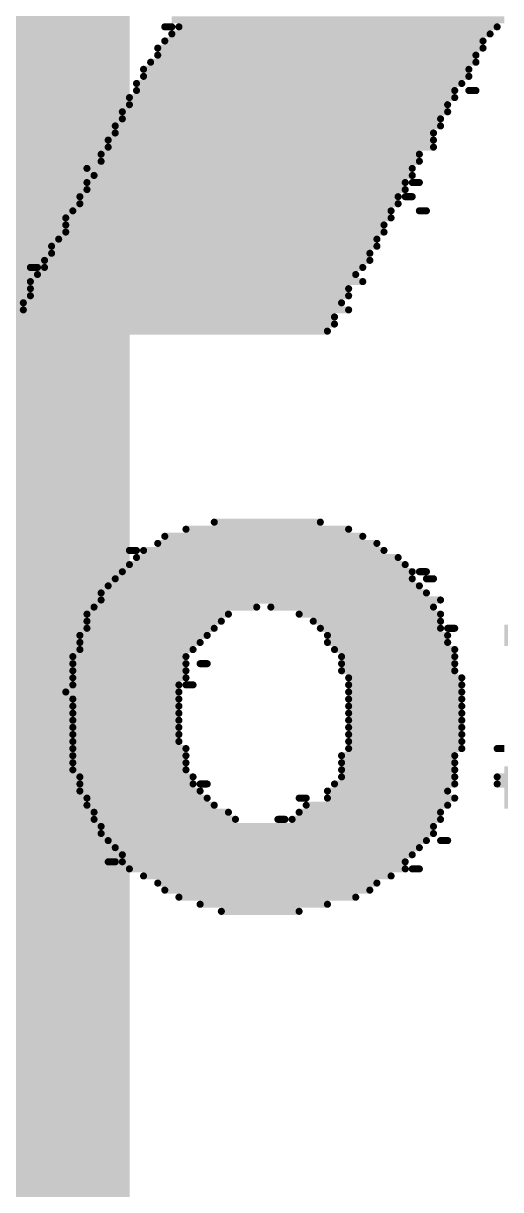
# Model space of a CAD drawing. Header units: inches. Extents: x 0 to 446, y -21 to 70.
# Drawn here: x 20.353 to 22.068, y 48.425 to 52.612 of the extents above; entities that cross this region are included whole.
import ezdxf

# ---------------------------------------------------------------- set-up
doc = ezdxf.new("R2010")
doc.units = ezdxf.units.IN
doc.layers.add('Bottom Overlay', color=54, linetype='Continuous')
doc.layers.add('Top Layer', color=1, linetype='Continuous')

msp = doc.modelspace()

# ---------------------------------------------------------------- hatches: boundary and pattern name
at = {"layer": 'Top Layer'}
msp.add_hatch(color=1, dxfattribs=at).paths.add_polyline_path([(11.8999, 10.6627), (20.7353, 10.6627), (20.7353, 56.4031), (11.8999, 56.4031)])

# ---------------------------------------------------------------- linework, layer by layer
at = {"layer": 'Bottom Overlay'}
for points in [[(20.8864, 52.6249, 0.0254, 0.0254, 0), (22.0802, 52.6249, 0.0254, 0.0254, 0)], [(20.861, 52.5995, 0.0254, 0.0254, 0), (20.8864, 52.5995, 0.0254, 0.0254, 0)], [(20.8864, 52.5741, 0.0254, 0.0254, 0), (22.0294, 52.5741, 0.0254, 0.0254, 0)], [(20.9118, 52.5995, 0.0254, 0.0254, 0), (22.0548, 52.5995, 0.0254, 0.0254, 0)], [(20.861, 52.5487, 0.0254, 0.0254, 0), (22.004, 52.5487, 0.0254, 0.0254, 0)], [(20.8356, 52.5233, 0.0254, 0.0254, 0), (22.004, 52.5233, 0.0254, 0.0254, 0)], [(20.8356, 52.4979, 0.0254, 0.0254, 0), (21.9786, 52.4979, 0.0254, 0.0254, 0)], [(20.8102, 52.4725, 0.0254, 0.0254, 0), (21.9786, 52.4725, 0.0254, 0.0254, 0)], [(20.7848, 52.4471, 0.0254, 0.0254, 0), (21.9532, 52.4471, 0.0254, 0.0254, 0)], [(20.7848, 52.4217, 0.0254, 0.0254, 0), (21.9532, 52.4217, 0.0254, 0.0254, 0)], [(20.7594, 52.3963, 0.0254, 0.0254, 0), (21.9278, 52.3963, 0.0254, 0.0254, 0)], [(20.7594, 52.3709, 0.0254, 0.0254, 0), (21.9024, 52.3709, 0.0254, 0.0254, 0)], [(21.9532, 52.3709, 0.0254, 0.0254, 0), (21.9786, 52.3709, 0.0254, 0.0254, 0)], [(20.734, 52.3455, 0.0254, 0.0254, 0), (21.9024, 52.3455, 0.0254, 0.0254, 0)], [(20.7086, 52.2947, 0.0254, 0.0254, 0), (21.877, 52.2947, 0.0254, 0.0254, 0)], [(20.734, 52.3201, 0.0254, 0.0254, 0), (21.877, 52.3201, 0.0254, 0.0254, 0)], [(20.6832, 52.2439, 0.0254, 0.0254, 0), (21.8516, 52.2439, 0.0254, 0.0254, 0)], [(20.7086, 52.2693, 0.0254, 0.0254, 0), (21.8516, 52.2693, 0.0254, 0.0254, 0)], [(20.6832, 52.2185, 0.0254, 0.0254, 0), (21.8262, 52.2185, 0.0254, 0.0254, 0)], [(20.6578, 52.1931, 0.0254, 0.0254, 0), (21.8262, 52.1931, 0.0254, 0.0254, 0)], [(20.6578, 52.1677, 0.0254, 0.0254, 0), (21.8262, 52.1677, 0.0254, 0.0254, 0)], [(20.6324, 52.1423, 0.0254, 0.0254, 0), (21.7754, 52.1423, 0.0254, 0.0254, 0)], [(20.6324, 52.1169, 0.0254, 0.0254, 0), (21.7754, 52.1169, 0.0254, 0.0254, 0)], [(20.5816, 52.0915, 0.0254, 0.0254, 0), (21.75, 52.0915, 0.0254, 0.0254, 0)], [(20.5816, 52.0407, 0.0254, 0.0254, 0), (21.7246, 52.0407, 0.0254, 0.0254, 0)], [(20.607, 52.0661, 0.0254, 0.0254, 0), (21.75, 52.0661, 0.0254, 0.0254, 0)], [(21.75, 52.0407, 0.0254, 0.0254, 0), (21.7754, 52.0407, 0.0254, 0.0254, 0)], [(20.5562, 51.9899, 0.0254, 0.0254, 0), (21.6992, 51.9899, 0.0254, 0.0254, 0)], [(20.5816, 52.0153, 0.0254, 0.0254, 0), (21.7246, 52.0153, 0.0254, 0.0254, 0)], [(21.7246, 51.9899, 0.0254, 0.0254, 0), (21.75, 51.9899, 0.0254, 0.0254, 0)], [(20.5562, 51.9645, 0.0254, 0.0254, 0), (21.6992, 51.9645, 0.0254, 0.0254, 0)], [(20.5054, 51.9137, 0.0254, 0.0254, 0), (21.6738, 51.9137, 0.0254, 0.0254, 0)], [(20.5308, 51.9391, 0.0254, 0.0254, 0), (21.6738, 51.9391, 0.0254, 0.0254, 0)], [(21.7754, 51.9391, 0.0254, 0.0254, 0), (21.8008, 51.9391, 0.0254, 0.0254, 0)], [(20.5054, 51.8883, 0.0254, 0.0254, 0), (21.6484, 51.8883, 0.0254, 0.0254, 0)], [(20.5054, 51.8629, 0.0254, 0.0254, 0), (21.6484, 51.8629, 0.0254, 0.0254, 0)], [(20.48, 51.8375, 0.0254, 0.0254, 0), (21.623, 51.8375, 0.0254, 0.0254, 0)], [(20.4546, 51.8121, 0.0254, 0.0254, 0), (21.623, 51.8121, 0.0254, 0.0254, 0)], [(20.4546, 51.7867, 0.0254, 0.0254, 0), (21.5976, 51.7867, 0.0254, 0.0254, 0)], [(20.4292, 51.7613, 0.0254, 0.0254, 0), (21.5976, 51.7613, 0.0254, 0.0254, 0)], [(20.3784, 51.7359, 0.0254, 0.0254, 0), (20.4038, 51.7359, 0.0254, 0.0254, 0)], [(20.4038, 51.7105, 0.0254, 0.0254, 0), (21.5468, 51.7105, 0.0254, 0.0254, 0)], [(20.4292, 51.7359, 0.0254, 0.0254, 0), (21.5722, 51.7359, 0.0254, 0.0254, 0)], [(20.3784, 51.6851, 0.0254, 0.0254, 0), (21.5722, 51.6851, 0.0254, 0.0254, 0)], [(20.3784, 51.6597, 0.0254, 0.0254, 0), (21.5214, 51.6597, 0.0254, 0.0254, 0)], [(20.3784, 51.6343, 0.0254, 0.0254, 0), (21.5214, 51.6343, 0.0254, 0.0254, 0)], [(20.353, 51.6089, 0.0254, 0.0254, 0), (21.496, 51.6089, 0.0254, 0.0254, 0)], [(20.353, 51.5835, 0.0254, 0.0254, 0), (21.5214, 51.5835, 0.0254, 0.0254, 0)], [(20.3276, 51.5581, 0.0254, 0.0254, 0), (21.4706, 51.5581, 0.0254, 0.0254, 0)], [(20.3276, 51.5327, 0.0254, 0.0254, 0), (21.4706, 51.5327, 0.0254, 0.0254, 0)], [(20.3276, 51.5073, 0.0254, 0.0254, 0), (21.4452, 51.5073, 0.0254, 0.0254, 0)], [(21.0388, 50.8215, 0.0254, 0.0254, 0), (21.4198, 50.8215, 0.0254, 0.0254, 0)], [(20.9372, 50.7961, 0.0254, 0.0254, 0), (21.5214, 50.7961, 0.0254, 0.0254, 0)], [(20.8356, 50.7453, 0.0254, 0.0254, 0), (21.623, 50.7453, 0.0254, 0.0254, 0)], [(20.861, 50.7707, 0.0254, 0.0254, 0), (21.5722, 50.7707, 0.0254, 0.0254, 0)], [(20.734, 50.7199, 0.0254, 0.0254, 0), (20.7594, 50.7199, 0.0254, 0.0254, 0)], [(20.7594, 50.6945, 0.0254, 0.0254, 0), (21.6992, 50.6945, 0.0254, 0.0254, 0)], [(20.7848, 50.7199, 0.0254, 0.0254, 0), (21.6484, 50.7199, 0.0254, 0.0254, 0)], [(20.734, 50.6691, 0.0254, 0.0254, 0), (21.7246, 50.6691, 0.0254, 0.0254, 0)], [(20.6832, 50.6183, 0.0254, 0.0254, 0), (21.75, 50.6183, 0.0254, 0.0254, 0)], [(20.7086, 50.6437, 0.0254, 0.0254, 0), (21.75, 50.6437, 0.0254, 0.0254, 0)], [(21.7754, 50.6437, 0.0254, 0.0254, 0), (21.8008, 50.6437, 0.0254, 0.0254, 0)], [(21.8008, 50.6183, 0.0254, 0.0254, 0), (21.8262, 50.6183, 0.0254, 0.0254, 0)], [(20.6324, 50.5675, 0.0254, 0.0254, 0), (21.8008, 50.5675, 0.0254, 0.0254, 0)], [(20.6578, 50.5929, 0.0254, 0.0254, 0), (21.7754, 50.5929, 0.0254, 0.0254, 0)], [(20.6324, 50.5421, 0.0254, 0.0254, 0), (21.8516, 50.5421, 0.0254, 0.0254, 0)], [(20.5816, 50.4913, 0.0254, 0.0254, 0), (21.0896, 50.4913, 0.0254, 0.0254, 0)], [(20.607, 50.5167, 0.0254, 0.0254, 0), (21.1912, 50.5167, 0.0254, 0.0254, 0)], [(21.242, 50.5167, 0.0254, 0.0254, 0), (21.8262, 50.5167, 0.0254, 0.0254, 0)], [(21.3436, 50.4913, 0.0254, 0.0254, 0), (21.8516, 50.4913, 0.0254, 0.0254, 0)], [(20.5816, 50.4659, 0.0254, 0.0254, 0), (21.0642, 50.4659, 0.0254, 0.0254, 0)], [(20.5816, 50.4405, 0.0254, 0.0254, 0), (21.0388, 50.4405, 0.0254, 0.0254, 0)], [(21.3944, 50.4659, 0.0254, 0.0254, 0), (21.8516, 50.4659, 0.0254, 0.0254, 0)], [(21.4198, 50.4405, 0.0254, 0.0254, 0), (21.8516, 50.4405, 0.0254, 0.0254, 0)], [(21.877, 50.4405, 0.0254, 0.0254, 0), (21.9024, 50.4405, 0.0254, 0.0254, 0)], [(22.0802, 50.4405, 0.0254, 0.0254, 0), (22.4866, 50.4405, 0.0254, 0.0254, 0)], [(20.5562, 50.4151, 0.0254, 0.0254, 0), (21.0134, 50.4151, 0.0254, 0.0254, 0)], [(21.4452, 50.4151, 0.0254, 0.0254, 0), (21.877, 50.4151, 0.0254, 0.0254, 0)], [(22.0802, 50.4151, 0.0254, 0.0254, 0), (22.4866, 50.4151, 0.0254, 0.0254, 0)], [(20.5562, 50.3897, 0.0254, 0.0254, 0), (20.988, 50.3897, 0.0254, 0.0254, 0)], [(20.5562, 50.3643, 0.0254, 0.0254, 0), (20.9626, 50.3643, 0.0254, 0.0254, 0)], [(21.4452, 50.3897, 0.0254, 0.0254, 0), (21.877, 50.3897, 0.0254, 0.0254, 0)], [(21.4706, 50.3643, 0.0254, 0.0254, 0), (21.9024, 50.3643, 0.0254, 0.0254, 0)], [(22.0802, 50.3897, 0.0254, 0.0254, 0), (22.4866, 50.3897, 0.0254, 0.0254, 0)], [(20.5308, 50.3389, 0.0254, 0.0254, 0), (20.9372, 50.3389, 0.0254, 0.0254, 0)], [(20.5308, 50.3135, 0.0254, 0.0254, 0), (20.9372, 50.3135, 0.0254, 0.0254, 0)], [(20.988, 50.3135, 0.0254, 0.0254, 0), (21.0134, 50.3135, 0.0254, 0.0254, 0)], [(21.496, 50.3389, 0.0254, 0.0254, 0), (21.9024, 50.3389, 0.0254, 0.0254, 0)], [(21.496, 50.3135, 0.0254, 0.0254, 0), (21.9024, 50.3135, 0.0254, 0.0254, 0)], [(20.5308, 50.2881, 0.0254, 0.0254, 0), (20.9372, 50.2881, 0.0254, 0.0254, 0)], [(21.496, 50.2881, 0.0254, 0.0254, 0), (21.9024, 50.2881, 0.0254, 0.0254, 0)], [(20.5308, 50.2627, 0.0254, 0.0254, 0), (20.9372, 50.2627, 0.0254, 0.0254, 0)], [(20.5308, 50.2373, 0.0254, 0.0254, 0), (20.9118, 50.2373, 0.0254, 0.0254, 0)], [(20.9372, 50.2373, 0.0254, 0.0254, 0), (20.9626, 50.2373, 0.0254, 0.0254, 0)], [(21.5214, 50.2627, 0.0254, 0.0254, 0), (21.9278, 50.2627, 0.0254, 0.0254, 0)], [(21.5214, 50.2373, 0.0254, 0.0254, 0), (21.9278, 50.2373, 0.0254, 0.0254, 0)], [(20.5054, 50.2119, 0.0254, 0.0254, 0), (20.9118, 50.2119, 0.0254, 0.0254, 0)], [(21.5214, 50.2119, 0.0254, 0.0254, 0), (21.9278, 50.2119, 0.0254, 0.0254, 0)], [(20.5308, 50.1865, 0.0254, 0.0254, 0), (20.9118, 50.1865, 0.0254, 0.0254, 0)], [(20.5308, 50.1611, 0.0254, 0.0254, 0), (20.9118, 50.1611, 0.0254, 0.0254, 0)], [(21.5214, 50.1865, 0.0254, 0.0254, 0), (21.9278, 50.1865, 0.0254, 0.0254, 0)], [(21.5214, 50.1611, 0.0254, 0.0254, 0), (21.9278, 50.1611, 0.0254, 0.0254, 0)], [(20.5308, 50.1357, 0.0254, 0.0254, 0), (20.9118, 50.1357, 0.0254, 0.0254, 0)], [(20.5308, 50.1103, 0.0254, 0.0254, 0), (20.9118, 50.1103, 0.0254, 0.0254, 0)], [(21.5214, 50.1357, 0.0254, 0.0254, 0), (21.9278, 50.1357, 0.0254, 0.0254, 0)], [(21.5214, 50.1103, 0.0254, 0.0254, 0), (21.9278, 50.1103, 0.0254, 0.0254, 0)], [(20.5308, 50.0849, 0.0254, 0.0254, 0), (20.9118, 50.0849, 0.0254, 0.0254, 0)], [(21.5214, 50.0849, 0.0254, 0.0254, 0), (21.9278, 50.0849, 0.0254, 0.0254, 0)], [(20.5308, 50.0595, 0.0254, 0.0254, 0), (20.9118, 50.0595, 0.0254, 0.0254, 0)], [(20.5308, 50.0341, 0.0254, 0.0254, 0), (20.9118, 50.0341, 0.0254, 0.0254, 0)], [(21.5214, 50.0595, 0.0254, 0.0254, 0), (21.9278, 50.0595, 0.0254, 0.0254, 0)], [(21.5214, 50.0341, 0.0254, 0.0254, 0), (21.9278, 50.0341, 0.0254, 0.0254, 0)], [(20.5308, 50.0087, 0.0254, 0.0254, 0), (20.9372, 50.0087, 0.0254, 0.0254, 0)], [(20.5308, 49.9833, 0.0254, 0.0254, 0), (20.9372, 49.9833, 0.0254, 0.0254, 0)], [(21.496, 49.9833, 0.0254, 0.0254, 0), (21.9024, 49.9833, 0.0254, 0.0254, 0)], [(21.5214, 50.0087, 0.0254, 0.0254, 0), (21.9278, 50.0087, 0.0254, 0.0254, 0)], [(22.0548, 50.0087, 0.0254, 0.0254, 0), (22.0802, 50.0087, 0.0254, 0.0254, 0)], [(20.5308, 49.9579, 0.0254, 0.0254, 0), (20.9372, 49.9579, 0.0254, 0.0254, 0)], [(21.496, 49.9579, 0.0254, 0.0254, 0), (21.9024, 49.9579, 0.0254, 0.0254, 0)], [(20.5308, 49.9325, 0.0254, 0.0254, 0), (20.9372, 49.9325, 0.0254, 0.0254, 0)], [(20.5562, 49.9071, 0.0254, 0.0254, 0), (20.9626, 49.9071, 0.0254, 0.0254, 0)], [(21.496, 49.9325, 0.0254, 0.0254, 0), (21.9024, 49.9325, 0.0254, 0.0254, 0)], [(21.496, 49.9071, 0.0254, 0.0254, 0), (21.9024, 49.9071, 0.0254, 0.0254, 0)], [(22.0548, 49.9071, 0.0254, 0.0254, 0), (22.4612, 49.9071, 0.0254, 0.0254, 0)], [(22.0802, 49.9325, 0.0254, 0.0254, 0), (22.4612, 49.9325, 0.0254, 0.0254, 0)], [(20.5562, 49.8817, 0.0254, 0.0254, 0), (20.9626, 49.8817, 0.0254, 0.0254, 0)], [(20.5562, 49.8563, 0.0254, 0.0254, 0), (20.988, 49.8563, 0.0254, 0.0254, 0)], [(20.988, 49.8817, 0.0254, 0.0254, 0), (21.0134, 49.8817, 0.0254, 0.0254, 0)], [(21.4452, 49.8563, 0.0254, 0.0254, 0), (21.877, 49.8563, 0.0254, 0.0254, 0)], [(21.4706, 49.8817, 0.0254, 0.0254, 0), (21.9024, 49.8817, 0.0254, 0.0254, 0)], [(22.0548, 49.8817, 0.0254, 0.0254, 0), (22.4866, 49.8817, 0.0254, 0.0254, 0)], [(22.0802, 49.8563, 0.0254, 0.0254, 0), (22.512, 49.8563, 0.0254, 0.0254, 0)], [(20.5816, 49.8309, 0.0254, 0.0254, 0), (21.0134, 49.8309, 0.0254, 0.0254, 0)], [(21.3436, 49.8309, 0.0254, 0.0254, 0), (21.369, 49.8309, 0.0254, 0.0254, 0)], [(21.4452, 49.8309, 0.0254, 0.0254, 0), (21.9024, 49.8309, 0.0254, 0.0254, 0)], [(22.0802, 49.8309, 0.0254, 0.0254, 0), (22.512, 49.8309, 0.0254, 0.0254, 0)], [(20.5816, 49.8055, 0.0254, 0.0254, 0), (21.0388, 49.8055, 0.0254, 0.0254, 0)], [(20.607, 49.7801, 0.0254, 0.0254, 0), (21.0896, 49.7801, 0.0254, 0.0254, 0)], [(21.3436, 49.7801, 0.0254, 0.0254, 0), (21.8516, 49.7801, 0.0254, 0.0254, 0)], [(21.369, 49.8055, 0.0254, 0.0254, 0), (21.877, 49.8055, 0.0254, 0.0254, 0)], [(22.0802, 49.8055, 0.0254, 0.0254, 0), (22.512, 49.8055, 0.0254, 0.0254, 0)], [(20.607, 49.7547, 0.0254, 0.0254, 0), (21.115, 49.7547, 0.0254, 0.0254, 0)], [(20.6324, 49.7293, 0.0254, 0.0254, 0), (21.8262, 49.7293, 0.0254, 0.0254, 0)], [(21.2674, 49.7547, 0.0254, 0.0254, 0), (21.2928, 49.7547, 0.0254, 0.0254, 0)], [(21.3182, 49.7547, 0.0254, 0.0254, 0), (21.8516, 49.7547, 0.0254, 0.0254, 0)], [(20.6324, 49.7039, 0.0254, 0.0254, 0), (21.8262, 49.7039, 0.0254, 0.0254, 0)], [(20.6578, 49.6785, 0.0254, 0.0254, 0), (21.8008, 49.6785, 0.0254, 0.0254, 0)], [(20.6832, 49.6531, 0.0254, 0.0254, 0), (21.7754, 49.6531, 0.0254, 0.0254, 0)], [(21.8516, 49.6785, 0.0254, 0.0254, 0), (21.877, 49.6785, 0.0254, 0.0254, 0)], [(20.6578, 49.6023, 0.0254, 0.0254, 0), (20.6832, 49.6023, 0.0254, 0.0254, 0)], [(20.7086, 49.6277, 0.0254, 0.0254, 0), (21.75, 49.6277, 0.0254, 0.0254, 0)], [(20.7086, 49.6023, 0.0254, 0.0254, 0), (21.7246, 49.6023, 0.0254, 0.0254, 0)], [(20.734, 49.5769, 0.0254, 0.0254, 0), (21.7246, 49.5769, 0.0254, 0.0254, 0)], [(21.75, 49.5769, 0.0254, 0.0254, 0), (21.7754, 49.5769, 0.0254, 0.0254, 0)], [(20.7848, 49.5515, 0.0254, 0.0254, 0), (21.6738, 49.5515, 0.0254, 0.0254, 0)], [(20.8356, 49.5261, 0.0254, 0.0254, 0), (21.623, 49.5261, 0.0254, 0.0254, 0)], [(20.861, 49.5007, 0.0254, 0.0254, 0), (21.5976, 49.5007, 0.0254, 0.0254, 0)], [(20.9118, 49.4753, 0.0254, 0.0254, 0), (21.5468, 49.4753, 0.0254, 0.0254, 0)], [(20.988, 49.4499, 0.0254, 0.0254, 0), (21.4452, 49.4499, 0.0254, 0.0254, 0)], [(21.0642, 49.4245, 0.0254, 0.0254, 0), (21.3436, 49.4245, 0.0254, 0.0254, 0)]]:
    msp.add_lwpolyline(points, format="xyseb", dxfattribs=at)
for points in [[(20.8547, 52.5995, 0.0127, 0.0127, 1), (20.8674, 52.5995, 0.0127, 0.0127, 1)], [(20.8801, 52.5995, 0.0127, 0.0127, 1), (20.8928, 52.5995, 0.0127, 0.0127, 1)], [(20.8801, 52.5741, 0.0127, 0.0127, 1), (20.8928, 52.5741, 0.0127, 0.0127, 1)], [(20.9055, 52.5995, 0.0127, 0.0127, 1), (20.9182, 52.5995, 0.0127, 0.0127, 1)], [(22.0231, 52.5741, 0.0127, 0.0127, 1), (22.0358, 52.5741, 0.0127, 0.0127, 1)], [(22.0485, 52.5995, 0.0127, 0.0127, 1), (22.0612, 52.5995, 0.0127, 0.0127, 1)], [(20.8547, 52.5487, 0.0127, 0.0127, 1), (20.8674, 52.5487, 0.0127, 0.0127, 1)], [(21.9977, 52.5487, 0.0127, 0.0127, 1), (22.0104, 52.5487, 0.0127, 0.0127, 1)], [(20.8293, 52.5233, 0.0127, 0.0127, 1), (20.842, 52.5233, 0.0127, 0.0127, 1)], [(20.8293, 52.4979, 0.0127, 0.0127, 1), (20.842, 52.4979, 0.0127, 0.0127, 1)], [(21.9723, 52.4979, 0.0127, 0.0127, 1), (21.985, 52.4979, 0.0127, 0.0127, 1)], [(21.9977, 52.5233, 0.0127, 0.0127, 1), (22.0104, 52.5233, 0.0127, 0.0127, 1)], [(20.8039, 52.4725, 0.0127, 0.0127, 1), (20.8166, 52.4725, 0.0127, 0.0127, 1)], [(21.9723, 52.4725, 0.0127, 0.0127, 1), (21.985, 52.4725, 0.0127, 0.0127, 1)], [(20.7785, 52.4471, 0.0127, 0.0127, 1), (20.7912, 52.4471, 0.0127, 0.0127, 1)], [(20.7785, 52.4217, 0.0127, 0.0127, 1), (20.7912, 52.4217, 0.0127, 0.0127, 1)], [(21.9469, 52.4471, 0.0127, 0.0127, 1), (21.9596, 52.4471, 0.0127, 0.0127, 1)], [(21.9469, 52.4217, 0.0127, 0.0127, 1), (21.9596, 52.4217, 0.0127, 0.0127, 1)], [(20.7531, 52.3963, 0.0127, 0.0127, 1), (20.7658, 52.3963, 0.0127, 0.0127, 1)], [(20.7531, 52.3709, 0.0127, 0.0127, 1), (20.7658, 52.3709, 0.0127, 0.0127, 1)], [(21.8961, 52.3709, 0.0127, 0.0127, 1), (21.9088, 52.3709, 0.0127, 0.0127, 1)], [(21.9215, 52.3963, 0.0127, 0.0127, 1), (21.9342, 52.3963, 0.0127, 0.0127, 1)], [(21.9469, 52.3709, 0.0127, 0.0127, 1), (21.9596, 52.3709, 0.0127, 0.0127, 1)], [(21.9723, 52.3709, 0.0127, 0.0127, 1), (21.985, 52.3709, 0.0127, 0.0127, 1)], [(20.7277, 52.3455, 0.0127, 0.0127, 1), (20.7404, 52.3455, 0.0127, 0.0127, 1)], [(21.8961, 52.3455, 0.0127, 0.0127, 1), (21.9088, 52.3455, 0.0127, 0.0127, 1)], [(20.7023, 52.2947, 0.0127, 0.0127, 1), (20.715, 52.2947, 0.0127, 0.0127, 1)], [(20.7277, 52.3201, 0.0127, 0.0127, 1), (20.7404, 52.3201, 0.0127, 0.0127, 1)], [(21.8707, 52.3201, 0.0127, 0.0127, 1), (21.8834, 52.3201, 0.0127, 0.0127, 1)], [(21.8707, 52.2947, 0.0127, 0.0127, 1), (21.8834, 52.2947, 0.0127, 0.0127, 1)], [(20.6769, 52.2439, 0.0127, 0.0127, 1), (20.6896, 52.2439, 0.0127, 0.0127, 1)], [(20.7023, 52.2693, 0.0127, 0.0127, 1), (20.715, 52.2693, 0.0127, 0.0127, 1)], [(21.8453, 52.2693, 0.0127, 0.0127, 1), (21.858, 52.2693, 0.0127, 0.0127, 1)], [(21.8453, 52.2439, 0.0127, 0.0127, 1), (21.858, 52.2439, 0.0127, 0.0127, 1)], [(20.6769, 52.2185, 0.0127, 0.0127, 1), (20.6896, 52.2185, 0.0127, 0.0127, 1)], [(21.8199, 52.2185, 0.0127, 0.0127, 1), (21.8326, 52.2185, 0.0127, 0.0127, 1)], [(20.6515, 52.1931, 0.0127, 0.0127, 1), (20.6642, 52.1931, 0.0127, 0.0127, 1)], [(20.6515, 52.1677, 0.0127, 0.0127, 1), (20.6642, 52.1677, 0.0127, 0.0127, 1)], [(21.8199, 52.1931, 0.0127, 0.0127, 1), (21.8326, 52.1931, 0.0127, 0.0127, 1)], [(21.8199, 52.1677, 0.0127, 0.0127, 1), (21.8326, 52.1677, 0.0127, 0.0127, 1)], [(20.6261, 52.1423, 0.0127, 0.0127, 1), (20.6388, 52.1423, 0.0127, 0.0127, 1)], [(20.6261, 52.1169, 0.0127, 0.0127, 1), (20.6388, 52.1169, 0.0127, 0.0127, 1)], [(21.7691, 52.1423, 0.0127, 0.0127, 1), (21.7818, 52.1423, 0.0127, 0.0127, 1)], [(21.7691, 52.1169, 0.0127, 0.0127, 1), (21.7818, 52.1169, 0.0127, 0.0127, 1)], [(20.5753, 52.0915, 0.0127, 0.0127, 1), (20.588, 52.0915, 0.0127, 0.0127, 1)], [(21.7437, 52.0915, 0.0127, 0.0127, 1), (21.7564, 52.0915, 0.0127, 0.0127, 1)], [(20.5753, 52.0407, 0.0127, 0.0127, 1), (20.588, 52.0407, 0.0127, 0.0127, 1)], [(20.6007, 52.0661, 0.0127, 0.0127, 1), (20.6134, 52.0661, 0.0127, 0.0127, 1)], [(21.7183, 52.0407, 0.0127, 0.0127, 1), (21.731, 52.0407, 0.0127, 0.0127, 1)], [(21.7437, 52.0661, 0.0127, 0.0127, 1), (21.7564, 52.0661, 0.0127, 0.0127, 1)], [(21.7437, 52.0407, 0.0127, 0.0127, 1), (21.7564, 52.0407, 0.0127, 0.0127, 1)], [(21.7691, 52.0407, 0.0127, 0.0127, 1), (21.7818, 52.0407, 0.0127, 0.0127, 1)], [(20.5499, 51.9899, 0.0127, 0.0127, 1), (20.5626, 51.9899, 0.0127, 0.0127, 1)], [(20.5753, 52.0153, 0.0127, 0.0127, 1), (20.588, 52.0153, 0.0127, 0.0127, 1)], [(21.6929, 51.9899, 0.0127, 0.0127, 1), (21.7056, 51.9899, 0.0127, 0.0127, 1)], [(21.7183, 52.0153, 0.0127, 0.0127, 1), (21.731, 52.0153, 0.0127, 0.0127, 1)], [(21.7183, 51.9899, 0.0127, 0.0127, 1), (21.731, 51.9899, 0.0127, 0.0127, 1)], [(21.7437, 51.9899, 0.0127, 0.0127, 1), (21.7564, 51.9899, 0.0127, 0.0127, 1)], [(20.5499, 51.9645, 0.0127, 0.0127, 1), (20.5626, 51.9645, 0.0127, 0.0127, 1)], [(21.6929, 51.9645, 0.0127, 0.0127, 1), (21.7056, 51.9645, 0.0127, 0.0127, 1)], [(20.4991, 51.9137, 0.0127, 0.0127, 1), (20.5118, 51.9137, 0.0127, 0.0127, 1)], [(20.5245, 51.9391, 0.0127, 0.0127, 1), (20.5372, 51.9391, 0.0127, 0.0127, 1)], [(21.6675, 51.9391, 0.0127, 0.0127, 1), (21.6802, 51.9391, 0.0127, 0.0127, 1)], [(21.6675, 51.9137, 0.0127, 0.0127, 1), (21.6802, 51.9137, 0.0127, 0.0127, 1)], [(21.7691, 51.9391, 0.0127, 0.0127, 1), (21.7818, 51.9391, 0.0127, 0.0127, 1)], [(21.7945, 51.9391, 0.0127, 0.0127, 1), (21.8072, 51.9391, 0.0127, 0.0127, 1)], [(20.4991, 51.8883, 0.0127, 0.0127, 1), (20.5118, 51.8883, 0.0127, 0.0127, 1)], [(20.4991, 51.8629, 0.0127, 0.0127, 1), (20.5118, 51.8629, 0.0127, 0.0127, 1)], [(21.6421, 51.8883, 0.0127, 0.0127, 1), (21.6548, 51.8883, 0.0127, 0.0127, 1)], [(21.6421, 51.8629, 0.0127, 0.0127, 1), (21.6548, 51.8629, 0.0127, 0.0127, 1)], [(20.4737, 51.8375, 0.0127, 0.0127, 1), (20.4864, 51.8375, 0.0127, 0.0127, 1)], [(21.6167, 51.8375, 0.0127, 0.0127, 1), (21.6294, 51.8375, 0.0127, 0.0127, 1)], [(20.4483, 51.8121, 0.0127, 0.0127, 1), (20.461, 51.8121, 0.0127, 0.0127, 1)], [(20.4483, 51.7867, 0.0127, 0.0127, 1), (20.461, 51.7867, 0.0127, 0.0127, 1)], [(21.5913, 51.7867, 0.0127, 0.0127, 1), (21.604, 51.7867, 0.0127, 0.0127, 1)], [(21.6167, 51.8121, 0.0127, 0.0127, 1), (21.6294, 51.8121, 0.0127, 0.0127, 1)], [(20.4229, 51.7613, 0.0127, 0.0127, 1), (20.4356, 51.7613, 0.0127, 0.0127, 1)], [(21.5913, 51.7613, 0.0127, 0.0127, 1), (21.604, 51.7613, 0.0127, 0.0127, 1)], [(20.3721, 51.7359, 0.0127, 0.0127, 1), (20.3848, 51.7359, 0.0127, 0.0127, 1)], [(20.3975, 51.7359, 0.0127, 0.0127, 1), (20.4102, 51.7359, 0.0127, 0.0127, 1)], [(20.3975, 51.7105, 0.0127, 0.0127, 1), (20.4102, 51.7105, 0.0127, 0.0127, 1)], [(20.4229, 51.7359, 0.0127, 0.0127, 1), (20.4356, 51.7359, 0.0127, 0.0127, 1)], [(21.5405, 51.7105, 0.0127, 0.0127, 1), (21.5532, 51.7105, 0.0127, 0.0127, 1)], [(21.5659, 51.7359, 0.0127, 0.0127, 1), (21.5786, 51.7359, 0.0127, 0.0127, 1)], [(20.3721, 51.6851, 0.0127, 0.0127, 1), (20.3848, 51.6851, 0.0127, 0.0127, 1)], [(20.3721, 51.6597, 0.0127, 0.0127, 1), (20.3848, 51.6597, 0.0127, 0.0127, 1)], [(21.5151, 51.6597, 0.0127, 0.0127, 1), (21.5278, 51.6597, 0.0127, 0.0127, 1)], [(21.5659, 51.6851, 0.0127, 0.0127, 1), (21.5786, 51.6851, 0.0127, 0.0127, 1)], [(20.3721, 51.6343, 0.0127, 0.0127, 1), (20.3848, 51.6343, 0.0127, 0.0127, 1)], [(21.5151, 51.6343, 0.0127, 0.0127, 1), (21.5278, 51.6343, 0.0127, 0.0127, 1)], [(20.3467, 51.6089, 0.0127, 0.0127, 1), (20.3594, 51.6089, 0.0127, 0.0127, 1)], [(20.3467, 51.5835, 0.0127, 0.0127, 1), (20.3594, 51.5835, 0.0127, 0.0127, 1)], [(21.4897, 51.6089, 0.0127, 0.0127, 1), (21.5024, 51.6089, 0.0127, 0.0127, 1)], [(21.5151, 51.5835, 0.0127, 0.0127, 1), (21.5278, 51.5835, 0.0127, 0.0127, 1)], [(21.4643, 51.5581, 0.0127, 0.0127, 1), (21.477, 51.5581, 0.0127, 0.0127, 1)], [(21.4643, 51.5327, 0.0127, 0.0127, 1), (21.477, 51.5327, 0.0127, 0.0127, 1)], [(21.4389, 51.5073, 0.0127, 0.0127, 1), (21.4516, 51.5073, 0.0127, 0.0127, 1)], [(21.0325, 50.8215, 0.0127, 0.0127, 1), (21.0452, 50.8215, 0.0127, 0.0127, 1)], [(21.4135, 50.8215, 0.0127, 0.0127, 1), (21.4262, 50.8215, 0.0127, 0.0127, 1)], [(20.9309, 50.7961, 0.0127, 0.0127, 1), (20.9436, 50.7961, 0.0127, 0.0127, 1)], [(21.5151, 50.7961, 0.0127, 0.0127, 1), (21.5278, 50.7961, 0.0127, 0.0127, 1)], [(20.8293, 50.7453, 0.0127, 0.0127, 1), (20.842, 50.7453, 0.0127, 0.0127, 1)], [(20.8547, 50.7707, 0.0127, 0.0127, 1), (20.8674, 50.7707, 0.0127, 0.0127, 1)], [(21.5659, 50.7707, 0.0127, 0.0127, 1), (21.5786, 50.7707, 0.0127, 0.0127, 1)], [(21.6167, 50.7453, 0.0127, 0.0127, 1), (21.6294, 50.7453, 0.0127, 0.0127, 1)], [(20.7277, 50.7199, 0.0127, 0.0127, 1), (20.7404, 50.7199, 0.0127, 0.0127, 1)], [(20.7531, 50.7199, 0.0127, 0.0127, 1), (20.7658, 50.7199, 0.0127, 0.0127, 1)], [(20.7531, 50.6945, 0.0127, 0.0127, 1), (20.7658, 50.6945, 0.0127, 0.0127, 1)], [(20.7785, 50.7199, 0.0127, 0.0127, 1), (20.7912, 50.7199, 0.0127, 0.0127, 1)], [(21.6421, 50.7199, 0.0127, 0.0127, 1), (21.6548, 50.7199, 0.0127, 0.0127, 1)], [(21.6929, 50.6945, 0.0127, 0.0127, 1), (21.7056, 50.6945, 0.0127, 0.0127, 1)], [(20.7277, 50.6691, 0.0127, 0.0127, 1), (20.7404, 50.6691, 0.0127, 0.0127, 1)], [(21.7183, 50.6691, 0.0127, 0.0127, 1), (21.731, 50.6691, 0.0127, 0.0127, 1)], [(20.6769, 50.6183, 0.0127, 0.0127, 1), (20.6896, 50.6183, 0.0127, 0.0127, 1)], [(20.7023, 50.6437, 0.0127, 0.0127, 1), (20.715, 50.6437, 0.0127, 0.0127, 1)], [(21.7437, 50.6437, 0.0127, 0.0127, 1), (21.7564, 50.6437, 0.0127, 0.0127, 1)], [(21.7437, 50.6183, 0.0127, 0.0127, 1), (21.7564, 50.6183, 0.0127, 0.0127, 1)], [(21.7691, 50.6437, 0.0127, 0.0127, 1), (21.7818, 50.6437, 0.0127, 0.0127, 1)], [(21.7945, 50.6437, 0.0127, 0.0127, 1), (21.8072, 50.6437, 0.0127, 0.0127, 1)], [(21.7945, 50.6183, 0.0127, 0.0127, 1), (21.8072, 50.6183, 0.0127, 0.0127, 1)], [(21.8199, 50.6183, 0.0127, 0.0127, 1), (21.8326, 50.6183, 0.0127, 0.0127, 1)], [(20.6261, 50.5675, 0.0127, 0.0127, 1), (20.6388, 50.5675, 0.0127, 0.0127, 1)], [(20.6515, 50.5929, 0.0127, 0.0127, 1), (20.6642, 50.5929, 0.0127, 0.0127, 1)], [(21.7691, 50.5929, 0.0127, 0.0127, 1), (21.7818, 50.5929, 0.0127, 0.0127, 1)], [(21.7945, 50.5675, 0.0127, 0.0127, 1), (21.8072, 50.5675, 0.0127, 0.0127, 1)], [(20.6261, 50.5421, 0.0127, 0.0127, 1), (20.6388, 50.5421, 0.0127, 0.0127, 1)], [(21.8453, 50.5421, 0.0127, 0.0127, 1), (21.858, 50.5421, 0.0127, 0.0127, 1)], [(20.5753, 50.4913, 0.0127, 0.0127, 1), (20.588, 50.4913, 0.0127, 0.0127, 1)], [(20.6007, 50.5167, 0.0127, 0.0127, 1), (20.6134, 50.5167, 0.0127, 0.0127, 1)], [(21.0833, 50.4913, 0.0127, 0.0127, 1), (21.096, 50.4913, 0.0127, 0.0127, 1)], [(21.1849, 50.5167, 0.0127, 0.0127, 1), (21.1976, 50.5167, 0.0127, 0.0127, 1)], [(21.2357, 50.5167, 0.0127, 0.0127, 1), (21.2484, 50.5167, 0.0127, 0.0127, 1)], [(21.3373, 50.4913, 0.0127, 0.0127, 1), (21.35, 50.4913, 0.0127, 0.0127, 1)], [(21.8199, 50.5167, 0.0127, 0.0127, 1), (21.8326, 50.5167, 0.0127, 0.0127, 1)], [(21.8453, 50.4913, 0.0127, 0.0127, 1), (21.858, 50.4913, 0.0127, 0.0127, 1)], [(20.5753, 50.4659, 0.0127, 0.0127, 1), (20.588, 50.4659, 0.0127, 0.0127, 1)], [(20.5753, 50.4405, 0.0127, 0.0127, 1), (20.588, 50.4405, 0.0127, 0.0127, 1)], [(21.0325, 50.4405, 0.0127, 0.0127, 1), (21.0452, 50.4405, 0.0127, 0.0127, 1)], [(21.0579, 50.4659, 0.0127, 0.0127, 1), (21.0706, 50.4659, 0.0127, 0.0127, 1)], [(21.3881, 50.4659, 0.0127, 0.0127, 1), (21.4008, 50.4659, 0.0127, 0.0127, 1)], [(21.4135, 50.4405, 0.0127, 0.0127, 1), (21.4262, 50.4405, 0.0127, 0.0127, 1)], [(21.8453, 50.4659, 0.0127, 0.0127, 1), (21.858, 50.4659, 0.0127, 0.0127, 1)], [(21.8453, 50.4405, 0.0127, 0.0127, 1), (21.858, 50.4405, 0.0127, 0.0127, 1)], [(21.8707, 50.4405, 0.0127, 0.0127, 1), (21.8834, 50.4405, 0.0127, 0.0127, 1)], [(21.8961, 50.4405, 0.0127, 0.0127, 1), (21.9088, 50.4405, 0.0127, 0.0127, 1)], [(20.5499, 50.4151, 0.0127, 0.0127, 1), (20.5626, 50.4151, 0.0127, 0.0127, 1)], [(21.0071, 50.4151, 0.0127, 0.0127, 1), (21.0198, 50.4151, 0.0127, 0.0127, 1)], [(21.4389, 50.4151, 0.0127, 0.0127, 1), (21.4516, 50.4151, 0.0127, 0.0127, 1)], [(21.8707, 50.4151, 0.0127, 0.0127, 1), (21.8834, 50.4151, 0.0127, 0.0127, 1)], [(20.5499, 50.3897, 0.0127, 0.0127, 1), (20.5626, 50.3897, 0.0127, 0.0127, 1)], [(20.5499, 50.3643, 0.0127, 0.0127, 1), (20.5626, 50.3643, 0.0127, 0.0127, 1)], [(20.9563, 50.3643, 0.0127, 0.0127, 1), (20.969, 50.3643, 0.0127, 0.0127, 1)], [(20.9817, 50.3897, 0.0127, 0.0127, 1), (20.9944, 50.3897, 0.0127, 0.0127, 1)], [(21.4389, 50.3897, 0.0127, 0.0127, 1), (21.4516, 50.3897, 0.0127, 0.0127, 1)], [(21.4643, 50.3643, 0.0127, 0.0127, 1), (21.477, 50.3643, 0.0127, 0.0127, 1)], [(21.8707, 50.3897, 0.0127, 0.0127, 1), (21.8834, 50.3897, 0.0127, 0.0127, 1)], [(21.8961, 50.3643, 0.0127, 0.0127, 1), (21.9088, 50.3643, 0.0127, 0.0127, 1)], [(20.5245, 50.3389, 0.0127, 0.0127, 1), (20.5372, 50.3389, 0.0127, 0.0127, 1)], [(20.5245, 50.3135, 0.0127, 0.0127, 1), (20.5372, 50.3135, 0.0127, 0.0127, 1)], [(20.9309, 50.3389, 0.0127, 0.0127, 1), (20.9436, 50.3389, 0.0127, 0.0127, 1)], [(20.9309, 50.3135, 0.0127, 0.0127, 1), (20.9436, 50.3135, 0.0127, 0.0127, 1)], [(20.9817, 50.3135, 0.0127, 0.0127, 1), (20.9944, 50.3135, 0.0127, 0.0127, 1)], [(21.0071, 50.3135, 0.0127, 0.0127, 1), (21.0198, 50.3135, 0.0127, 0.0127, 1)], [(21.4897, 50.3389, 0.0127, 0.0127, 1), (21.5024, 50.3389, 0.0127, 0.0127, 1)], [(21.4897, 50.3135, 0.0127, 0.0127, 1), (21.5024, 50.3135, 0.0127, 0.0127, 1)], [(21.8961, 50.3389, 0.0127, 0.0127, 1), (21.9088, 50.3389, 0.0127, 0.0127, 1)], [(21.8961, 50.3135, 0.0127, 0.0127, 1), (21.9088, 50.3135, 0.0127, 0.0127, 1)], [(20.5245, 50.2881, 0.0127, 0.0127, 1), (20.5372, 50.2881, 0.0127, 0.0127, 1)], [(20.9309, 50.2881, 0.0127, 0.0127, 1), (20.9436, 50.2881, 0.0127, 0.0127, 1)], [(21.4897, 50.2881, 0.0127, 0.0127, 1), (21.5024, 50.2881, 0.0127, 0.0127, 1)], [(21.8961, 50.2881, 0.0127, 0.0127, 1), (21.9088, 50.2881, 0.0127, 0.0127, 1)], [(20.5245, 50.2627, 0.0127, 0.0127, 1), (20.5372, 50.2627, 0.0127, 0.0127, 1)], [(20.5245, 50.2373, 0.0127, 0.0127, 1), (20.5372, 50.2373, 0.0127, 0.0127, 1)], [(20.9055, 50.2373, 0.0127, 0.0127, 1), (20.9182, 50.2373, 0.0127, 0.0127, 1)], [(20.9309, 50.2627, 0.0127, 0.0127, 1), (20.9436, 50.2627, 0.0127, 0.0127, 1)], [(20.9309, 50.2373, 0.0127, 0.0127, 1), (20.9436, 50.2373, 0.0127, 0.0127, 1)], [(20.9563, 50.2373, 0.0127, 0.0127, 1), (20.969, 50.2373, 0.0127, 0.0127, 1)], [(21.5151, 50.2627, 0.0127, 0.0127, 1), (21.5278, 50.2627, 0.0127, 0.0127, 1)], [(21.5151, 50.2373, 0.0127, 0.0127, 1), (21.5278, 50.2373, 0.0127, 0.0127, 1)], [(21.9215, 50.2627, 0.0127, 0.0127, 1), (21.9342, 50.2627, 0.0127, 0.0127, 1)], [(21.9215, 50.2373, 0.0127, 0.0127, 1), (21.9342, 50.2373, 0.0127, 0.0127, 1)], [(20.4991, 50.2119, 0.0127, 0.0127, 1), (20.5118, 50.2119, 0.0127, 0.0127, 1)], [(20.9055, 50.2119, 0.0127, 0.0127, 1), (20.9182, 50.2119, 0.0127, 0.0127, 1)], [(21.5151, 50.2119, 0.0127, 0.0127, 1), (21.5278, 50.2119, 0.0127, 0.0127, 1)], [(21.9215, 50.2119, 0.0127, 0.0127, 1), (21.9342, 50.2119, 0.0127, 0.0127, 1)], [(20.5245, 50.1865, 0.0127, 0.0127, 1), (20.5372, 50.1865, 0.0127, 0.0127, 1)], [(20.5245, 50.1611, 0.0127, 0.0127, 1), (20.5372, 50.1611, 0.0127, 0.0127, 1)], [(20.9055, 50.1865, 0.0127, 0.0127, 1), (20.9182, 50.1865, 0.0127, 0.0127, 1)], [(20.9055, 50.1611, 0.0127, 0.0127, 1), (20.9182, 50.1611, 0.0127, 0.0127, 1)], [(21.5151, 50.1865, 0.0127, 0.0127, 1), (21.5278, 50.1865, 0.0127, 0.0127, 1)], [(21.5151, 50.1611, 0.0127, 0.0127, 1), (21.5278, 50.1611, 0.0127, 0.0127, 1)], [(21.9215, 50.1865, 0.0127, 0.0127, 1), (21.9342, 50.1865, 0.0127, 0.0127, 1)], [(21.9215, 50.1611, 0.0127, 0.0127, 1), (21.9342, 50.1611, 0.0127, 0.0127, 1)], [(20.5245, 50.1357, 0.0127, 0.0127, 1), (20.5372, 50.1357, 0.0127, 0.0127, 1)], [(20.5245, 50.1103, 0.0127, 0.0127, 1), (20.5372, 50.1103, 0.0127, 0.0127, 1)], [(20.9055, 50.1357, 0.0127, 0.0127, 1), (20.9182, 50.1357, 0.0127, 0.0127, 1)], [(20.9055, 50.1103, 0.0127, 0.0127, 1), (20.9182, 50.1103, 0.0127, 0.0127, 1)], [(21.5151, 50.1357, 0.0127, 0.0127, 1), (21.5278, 50.1357, 0.0127, 0.0127, 1)], [(21.5151, 50.1103, 0.0127, 0.0127, 1), (21.5278, 50.1103, 0.0127, 0.0127, 1)], [(21.9215, 50.1357, 0.0127, 0.0127, 1), (21.9342, 50.1357, 0.0127, 0.0127, 1)], [(21.9215, 50.1103, 0.0127, 0.0127, 1), (21.9342, 50.1103, 0.0127, 0.0127, 1)], [(20.5245, 50.0849, 0.0127, 0.0127, 1), (20.5372, 50.0849, 0.0127, 0.0127, 1)], [(20.9055, 50.0849, 0.0127, 0.0127, 1), (20.9182, 50.0849, 0.0127, 0.0127, 1)], [(21.5151, 50.0849, 0.0127, 0.0127, 1), (21.5278, 50.0849, 0.0127, 0.0127, 1)], [(21.9215, 50.0849, 0.0127, 0.0127, 1), (21.9342, 50.0849, 0.0127, 0.0127, 1)], [(20.5245, 50.0595, 0.0127, 0.0127, 1), (20.5372, 50.0595, 0.0127, 0.0127, 1)], [(20.5245, 50.0341, 0.0127, 0.0127, 1), (20.5372, 50.0341, 0.0127, 0.0127, 1)], [(20.9055, 50.0595, 0.0127, 0.0127, 1), (20.9182, 50.0595, 0.0127, 0.0127, 1)], [(20.9055, 50.0341, 0.0127, 0.0127, 1), (20.9182, 50.0341, 0.0127, 0.0127, 1)], [(21.5151, 50.0595, 0.0127, 0.0127, 1), (21.5278, 50.0595, 0.0127, 0.0127, 1)], [(21.5151, 50.0341, 0.0127, 0.0127, 1), (21.5278, 50.0341, 0.0127, 0.0127, 1)], [(21.9215, 50.0595, 0.0127, 0.0127, 1), (21.9342, 50.0595, 0.0127, 0.0127, 1)], [(21.9215, 50.0341, 0.0127, 0.0127, 1), (21.9342, 50.0341, 0.0127, 0.0127, 1)], [(20.5245, 50.0087, 0.0127, 0.0127, 1), (20.5372, 50.0087, 0.0127, 0.0127, 1)], [(20.5245, 49.9833, 0.0127, 0.0127, 1), (20.5372, 49.9833, 0.0127, 0.0127, 1)], [(20.9309, 50.0087, 0.0127, 0.0127, 1), (20.9436, 50.0087, 0.0127, 0.0127, 1)], [(20.9309, 49.9833, 0.0127, 0.0127, 1), (20.9436, 49.9833, 0.0127, 0.0127, 1)], [(21.4897, 49.9833, 0.0127, 0.0127, 1), (21.5024, 49.9833, 0.0127, 0.0127, 1)], [(21.5151, 50.0087, 0.0127, 0.0127, 1), (21.5278, 50.0087, 0.0127, 0.0127, 1)], [(21.8961, 49.9833, 0.0127, 0.0127, 1), (21.9088, 49.9833, 0.0127, 0.0127, 1)], [(21.9215, 50.0087, 0.0127, 0.0127, 1), (21.9342, 50.0087, 0.0127, 0.0127, 1)], [(22.0485, 50.0087, 0.0127, 0.0127, 1), (22.0612, 50.0087, 0.0127, 0.0127, 1)], [(20.5245, 49.9579, 0.0127, 0.0127, 1), (20.5372, 49.9579, 0.0127, 0.0127, 1)], [(20.9309, 49.9579, 0.0127, 0.0127, 1), (20.9436, 49.9579, 0.0127, 0.0127, 1)], [(21.4897, 49.9579, 0.0127, 0.0127, 1), (21.5024, 49.9579, 0.0127, 0.0127, 1)], [(21.8961, 49.9579, 0.0127, 0.0127, 1), (21.9088, 49.9579, 0.0127, 0.0127, 1)], [(20.5245, 49.9325, 0.0127, 0.0127, 1), (20.5372, 49.9325, 0.0127, 0.0127, 1)], [(20.5499, 49.9071, 0.0127, 0.0127, 1), (20.5626, 49.9071, 0.0127, 0.0127, 1)], [(20.9309, 49.9325, 0.0127, 0.0127, 1), (20.9436, 49.9325, 0.0127, 0.0127, 1)], [(20.9563, 49.9071, 0.0127, 0.0127, 1), (20.969, 49.9071, 0.0127, 0.0127, 1)], [(21.4897, 49.9325, 0.0127, 0.0127, 1), (21.5024, 49.9325, 0.0127, 0.0127, 1)], [(21.4897, 49.9071, 0.0127, 0.0127, 1), (21.5024, 49.9071, 0.0127, 0.0127, 1)], [(21.8961, 49.9325, 0.0127, 0.0127, 1), (21.9088, 49.9325, 0.0127, 0.0127, 1)], [(21.8961, 49.9071, 0.0127, 0.0127, 1), (21.9088, 49.9071, 0.0127, 0.0127, 1)], [(22.0485, 49.9071, 0.0127, 0.0127, 1), (22.0612, 49.9071, 0.0127, 0.0127, 1)], [(20.5499, 49.8817, 0.0127, 0.0127, 1), (20.5626, 49.8817, 0.0127, 0.0127, 1)], [(20.5499, 49.8563, 0.0127, 0.0127, 1), (20.5626, 49.8563, 0.0127, 0.0127, 1)], [(20.9563, 49.8817, 0.0127, 0.0127, 1), (20.969, 49.8817, 0.0127, 0.0127, 1)], [(20.9817, 49.8817, 0.0127, 0.0127, 1), (20.9944, 49.8817, 0.0127, 0.0127, 1)], [(20.9817, 49.8563, 0.0127, 0.0127, 1), (20.9944, 49.8563, 0.0127, 0.0127, 1)], [(21.0071, 49.8817, 0.0127, 0.0127, 1), (21.0198, 49.8817, 0.0127, 0.0127, 1)], [(21.4389, 49.8563, 0.0127, 0.0127, 1), (21.4516, 49.8563, 0.0127, 0.0127, 1)], [(21.4643, 49.8817, 0.0127, 0.0127, 1), (21.477, 49.8817, 0.0127, 0.0127, 1)], [(21.8707, 49.8563, 0.0127, 0.0127, 1), (21.8834, 49.8563, 0.0127, 0.0127, 1)], [(21.8961, 49.8817, 0.0127, 0.0127, 1), (21.9088, 49.8817, 0.0127, 0.0127, 1)], [(22.0485, 49.8817, 0.0127, 0.0127, 1), (22.0612, 49.8817, 0.0127, 0.0127, 1)], [(20.5753, 49.8309, 0.0127, 0.0127, 1), (20.588, 49.8309, 0.0127, 0.0127, 1)], [(21.0071, 49.8309, 0.0127, 0.0127, 1), (21.0198, 49.8309, 0.0127, 0.0127, 1)], [(21.3373, 49.8309, 0.0127, 0.0127, 1), (21.35, 49.8309, 0.0127, 0.0127, 1)], [(21.3627, 49.8309, 0.0127, 0.0127, 1), (21.3754, 49.8309, 0.0127, 0.0127, 1)], [(21.4389, 49.8309, 0.0127, 0.0127, 1), (21.4516, 49.8309, 0.0127, 0.0127, 1)], [(21.8961, 49.8309, 0.0127, 0.0127, 1), (21.9088, 49.8309, 0.0127, 0.0127, 1)], [(20.5753, 49.8055, 0.0127, 0.0127, 1), (20.588, 49.8055, 0.0127, 0.0127, 1)], [(20.6007, 49.7801, 0.0127, 0.0127, 1), (20.6134, 49.7801, 0.0127, 0.0127, 1)], [(21.0325, 49.8055, 0.0127, 0.0127, 1), (21.0452, 49.8055, 0.0127, 0.0127, 1)], [(21.0833, 49.7801, 0.0127, 0.0127, 1), (21.096, 49.7801, 0.0127, 0.0127, 1)], [(21.3373, 49.7801, 0.0127, 0.0127, 1), (21.35, 49.7801, 0.0127, 0.0127, 1)], [(21.3627, 49.8055, 0.0127, 0.0127, 1), (21.3754, 49.8055, 0.0127, 0.0127, 1)], [(21.8453, 49.7801, 0.0127, 0.0127, 1), (21.858, 49.7801, 0.0127, 0.0127, 1)], [(21.8707, 49.8055, 0.0127, 0.0127, 1), (21.8834, 49.8055, 0.0127, 0.0127, 1)], [(20.6007, 49.7547, 0.0127, 0.0127, 1), (20.6134, 49.7547, 0.0127, 0.0127, 1)], [(20.6261, 49.7293, 0.0127, 0.0127, 1), (20.6388, 49.7293, 0.0127, 0.0127, 1)], [(21.1087, 49.7547, 0.0127, 0.0127, 1), (21.1214, 49.7547, 0.0127, 0.0127, 1)], [(21.2611, 49.7547, 0.0127, 0.0127, 1), (21.2738, 49.7547, 0.0127, 0.0127, 1)], [(21.2865, 49.7547, 0.0127, 0.0127, 1), (21.2992, 49.7547, 0.0127, 0.0127, 1)], [(21.3119, 49.7547, 0.0127, 0.0127, 1), (21.3246, 49.7547, 0.0127, 0.0127, 1)], [(21.8199, 49.7293, 0.0127, 0.0127, 1), (21.8326, 49.7293, 0.0127, 0.0127, 1)], [(21.8453, 49.7547, 0.0127, 0.0127, 1), (21.858, 49.7547, 0.0127, 0.0127, 1)], [(20.6261, 49.7039, 0.0127, 0.0127, 1), (20.6388, 49.7039, 0.0127, 0.0127, 1)], [(21.8199, 49.7039, 0.0127, 0.0127, 1), (21.8326, 49.7039, 0.0127, 0.0127, 1)], [(20.6515, 49.6785, 0.0127, 0.0127, 1), (20.6642, 49.6785, 0.0127, 0.0127, 1)], [(20.6769, 49.6531, 0.0127, 0.0127, 1), (20.6896, 49.6531, 0.0127, 0.0127, 1)], [(21.7691, 49.6531, 0.0127, 0.0127, 1), (21.7818, 49.6531, 0.0127, 0.0127, 1)], [(21.7945, 49.6785, 0.0127, 0.0127, 1), (21.8072, 49.6785, 0.0127, 0.0127, 1)], [(21.8453, 49.6785, 0.0127, 0.0127, 1), (21.858, 49.6785, 0.0127, 0.0127, 1)], [(21.8707, 49.6785, 0.0127, 0.0127, 1), (21.8834, 49.6785, 0.0127, 0.0127, 1)], [(20.6515, 49.6023, 0.0127, 0.0127, 1), (20.6642, 49.6023, 0.0127, 0.0127, 1)], [(20.6769, 49.6023, 0.0127, 0.0127, 1), (20.6896, 49.6023, 0.0127, 0.0127, 1)], [(20.7023, 49.6277, 0.0127, 0.0127, 1), (20.715, 49.6277, 0.0127, 0.0127, 1)], [(20.7023, 49.6023, 0.0127, 0.0127, 1), (20.715, 49.6023, 0.0127, 0.0127, 1)], [(21.7183, 49.6023, 0.0127, 0.0127, 1), (21.731, 49.6023, 0.0127, 0.0127, 1)], [(21.7437, 49.6277, 0.0127, 0.0127, 1), (21.7564, 49.6277, 0.0127, 0.0127, 1)], [(20.7277, 49.5769, 0.0127, 0.0127, 1), (20.7404, 49.5769, 0.0127, 0.0127, 1)], [(21.7183, 49.5769, 0.0127, 0.0127, 1), (21.731, 49.5769, 0.0127, 0.0127, 1)], [(21.7437, 49.5769, 0.0127, 0.0127, 1), (21.7564, 49.5769, 0.0127, 0.0127, 1)], [(21.7691, 49.5769, 0.0127, 0.0127, 1), (21.7818, 49.5769, 0.0127, 0.0127, 1)], [(20.7785, 49.5515, 0.0127, 0.0127, 1), (20.7912, 49.5515, 0.0127, 0.0127, 1)], [(20.8293, 49.5261, 0.0127, 0.0127, 1), (20.842, 49.5261, 0.0127, 0.0127, 1)], [(21.6167, 49.5261, 0.0127, 0.0127, 1), (21.6294, 49.5261, 0.0127, 0.0127, 1)], [(21.6675, 49.5515, 0.0127, 0.0127, 1), (21.6802, 49.5515, 0.0127, 0.0127, 1)], [(20.8547, 49.5007, 0.0127, 0.0127, 1), (20.8674, 49.5007, 0.0127, 0.0127, 1)], [(21.5913, 49.5007, 0.0127, 0.0127, 1), (21.604, 49.5007, 0.0127, 0.0127, 1)], [(20.9055, 49.4753, 0.0127, 0.0127, 1), (20.9182, 49.4753, 0.0127, 0.0127, 1)], [(20.9817, 49.4499, 0.0127, 0.0127, 1), (20.9944, 49.4499, 0.0127, 0.0127, 1)], [(21.4389, 49.4499, 0.0127, 0.0127, 1), (21.4516, 49.4499, 0.0127, 0.0127, 1)], [(21.5405, 49.4753, 0.0127, 0.0127, 1), (21.5532, 49.4753, 0.0127, 0.0127, 1)], [(21.0579, 49.4245, 0.0127, 0.0127, 1), (21.0706, 49.4245, 0.0127, 0.0127, 1)], [(21.3373, 49.4245, 0.0127, 0.0127, 1), (21.35, 49.4245, 0.0127, 0.0127, 1)]]:
    msp.add_lwpolyline(points, format="xyseb", close=True, dxfattribs=at)

doc.saveas('drawing.dxf')
